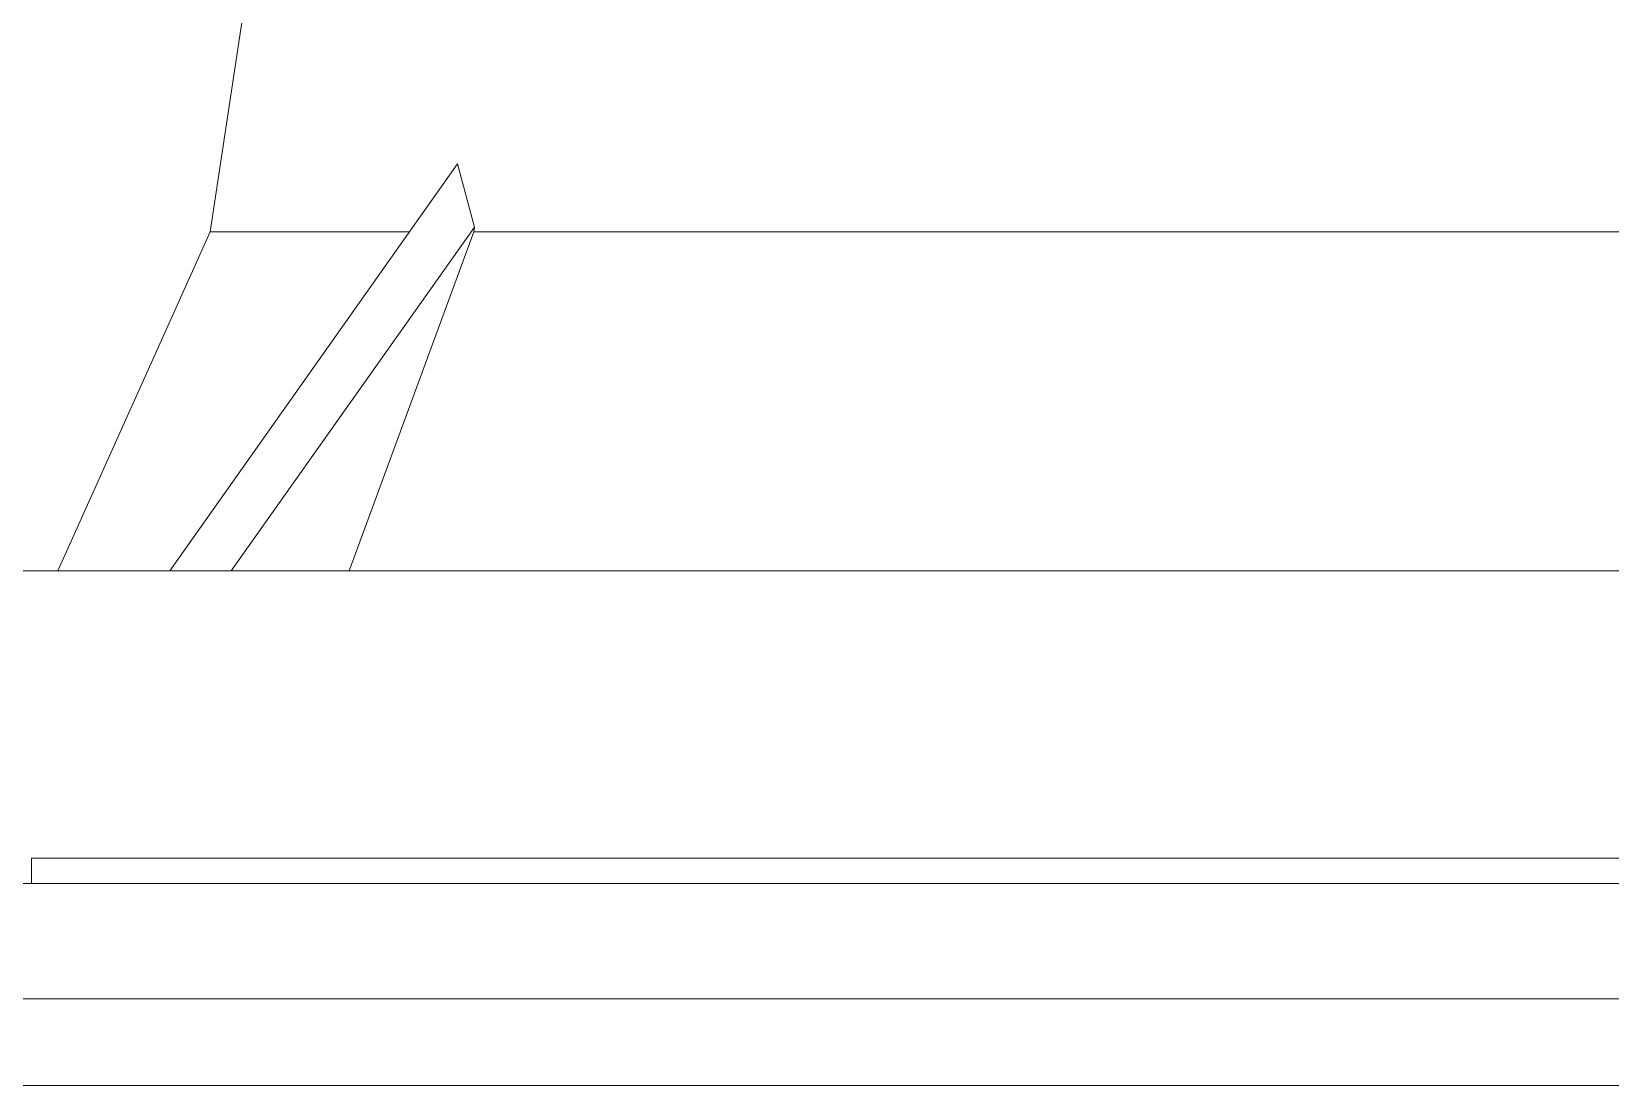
# Model space of a CAD drawing. Header units: millimetres. Extents: x 113490 to 142599, y -20467 to 115.
# Drawn here: x 123671.7 to 123762.4, y -6159.7 to -6099.2 of the extents above; entities that cross this region are included whole.
import ezdxf

# ---------------------------------------------------------------- set-up
doc = ezdxf.new("R2010")
doc.units = ezdxf.units.MM
doc.layers.add('DV1_0', color=7, linetype='Continuous')

msp = doc.modelspace()

# ---------------------------------------------------------------- linework, layer by layer
at = {"layer": 'DV1_0', "color": 7, "linetype": 'Continuous', "lineweight": 15}
for p, q in [((123685.761, -6085.686), (123681.954, -6110.715)), ((123679.639, -6130.18), (123696.163, -6106.811)), ((123696.163, -6106.811), (123697.139, -6110.431)), ((123683.174, -6130.18), (123697.139, -6110.431)), ((123697.139, -6110.431), (123697.103, -6110.715)), ((123681.954, -6110.715), (123673.201, -6130.18)), ((123693.402, -6110.715), (123681.954, -6110.715)), ((123697.103, -6110.715), (123689.955, -6130.18)), ((123783.712, -6110.715), (123697.103, -6110.715)), ((124648.598, -6130.18), (123654.692, -6130.18)), ((123796.024, -6146.68), (123671.699, -6146.68))]:
    msp.add_line(p, q, dxfattribs=at)
at = {"layer": 'DV1_0', "color": 7, "linetype": 'Continuous', "lineweight": 20}
for p, q in [((123671.699, -6146.68), (123671.699, -6148.141)), ((123796.024, -6148.141), (123671.699, -6148.141)), ((123593.641, -6154.758), (124708.881, -6154.758)), ((123593.641, -6159.733), (124708.881, -6159.733))]:
    msp.add_line(p, q, dxfattribs=at)
msp.add_arc((123671.495, -6135.005), 13.138, 229.46672, 270.88854, dxfattribs=at)

doc.saveas('drawing.dxf')
